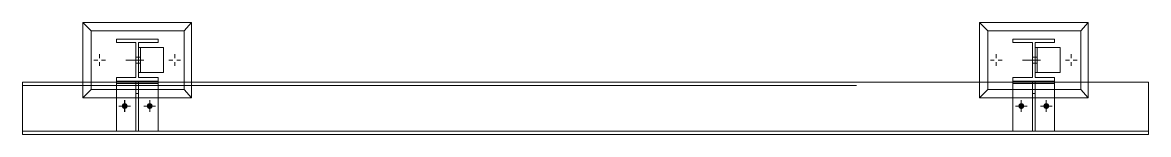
# Model space of a CAD drawing. Header units: millimetres. Extents: x 663313 to 1226001, y 1431724 to 1620898.
# Drawn here: x 663609.701 to 663612.401, y 1524810.696 to 1524810.964 of the extents above; entities that cross this region are included whole.
import ezdxf

# ---------------------------------------------------------------- set-up
doc = ezdxf.new("R2010")
doc.units = ezdxf.units.MM
doc.linetypes.add('XKITLINE00', pattern=[0])
doc.linetypes.add('XKITLINE02', pattern=[4, 2, -2])
doc.layers.add('Bolt', color=7, linetype='Continuous', lineweight=0)
doc.layers.add('Part', color=7, linetype='Continuous', lineweight=0)
doc.layers.add('DIM', color=7, linetype='Continuous')

# ---------------------------------------------------------------- blocks, each defined once
blk = doc.blocks.new('*A57641')
at = {"layer": 'Part', "color": 7, "linetype": 'XKITLINE02', "lineweight": 0}
for p, q in [((9.05302, 153.999977), (8.999687, 153.999977)), ((8.999687, 153.999977), (8.999687, 153.33331)), ((9.05302, 153.686644), (9.05302, 153.999977)), ((9.666353, 153.999977), (9.61302, 153.999977)), ((9.61302, 153.999977), (9.61302, 153.686644)), ((9.666353, 153.33331), (9.666353, 153.999977)), ((9.61302, 153.686644), (9.05302, 153.686644)), ((9.05302, 153.33331), (9.05302, 153.646644)), ((9.05302, 153.646644), (9.61302, 153.646644)), ((9.61302, 153.646644), (9.61302, 153.33331)), ((8.999687, 153.33331), (9.05302, 153.33331)), ((9.61302, 153.33331), (9.666353, 153.33331))]:
    blk.add_line(p, q, dxfattribs=at)
blk = doc.blocks.new('*A57742')
at = {"layer": 'Part', "color": 7, "linetype": 'XKITLINE02', "lineweight": 0}
for p, q in [((9.05302, 139.666644), (8.999687, 139.666644)), ((8.999687, 139.666644), (8.999687, 138.999977)), ((9.05302, 139.35331), (9.05302, 139.666644)), ((9.666353, 139.666644), (9.61302, 139.666644)), ((9.61302, 139.666644), (9.61302, 139.35331)), ((9.666353, 138.999977), (9.666353, 139.666644)), ((9.61302, 139.35331), (9.05302, 139.35331)), ((9.05302, 138.999977), (9.05302, 139.31331)), ((9.05302, 139.31331), (9.61302, 139.31331)), ((9.61302, 139.31331), (9.61302, 138.999977)), ((8.999687, 138.999977), (9.05302, 138.999977)), ((9.61302, 138.999977), (9.666353, 138.999977))]:
    blk.add_line(p, q, dxfattribs=at)
blk = doc.blocks.new('*A1568135')
at = {"layer": 'Part', "color": 7, "linetype": 'XKITLINE02', "lineweight": 0}
for p, q in [((8.73302, 138.466644), (8.73302, 140.199977)), ((8.73302, 140.199977), (9.93302, 140.199977)), ((8.866353, 140.066644), (8.73302, 140.199977)), ((9.799687, 140.066644), (8.866353, 140.066644)), ((8.866353, 140.066644), (8.866353, 138.579977)), ((9.799687, 140.066644), (9.93302, 140.199977)), ((9.799687, 140.066644), (9.799687, 138.579977)), ((9.93302, 140.199977), (9.93302, 138.466644)), ((8.866353, 138.579977), (8.73302, 138.466644)), ((9.93302, 138.466644), (8.73302, 138.466644)), ((8.866353, 138.579977), (9.799687, 138.579977)), ((9.799687, 138.579977), (9.93302, 138.466644))]:
    blk.add_line(p, q, dxfattribs=at)
blk = doc.blocks.new('*A1569136')
at = {"layer": 'Bolt', "color": 7, "linetype": 'XKITLINE00', "lineweight": 0}
for p, q in [((9.239687, 139.93331), (9.301847, 139.93331)), ((9.33302, 140.026644), (9.33302, 139.964484)), ((9.33302, 139.839977), (9.33302, 139.902137)), ((9.426353, 139.93331), (9.364193, 139.93331)), ((9.33302, 138.826644), (9.33302, 138.764484)), ((9.239687, 138.73331), (9.301847, 138.73331)), ((9.33302, 138.639977), (9.33302, 138.702137)), ((9.426353, 138.73331), (9.364193, 138.73331))]:
    blk.add_line(p, q, dxfattribs=at)
blk = doc.blocks.new('*A1570137')
at = {"layer": 'Part', "color": 7, "linetype": 'XKITLINE02', "lineweight": 0}
for p, q in [((8.999687, 153.999977), (8.199687, 153.999977)), ((8.199687, 153.999977), (8.199687, 153.33331)), ((8.959687, 153.33331), (8.959687, 153.999977)), ((8.999687, 153.33331), (8.999687, 153.999977)), ((8.199687, 153.33331), (8.999687, 153.33331))]:
    blk.add_line(p, q, dxfattribs=at)
blk = doc.blocks.new('*A1571138')
at = {"layer": 'Part', "color": 7, "linetype": 'XKITLINE02', "lineweight": 0}
for p, q in [((8.999687, 153.686644), (8.199687, 153.686644)), ((8.199687, 153.686644), (8.199687, 153.646644)), ((8.999687, 153.646644), (8.199687, 153.646644)), ((8.799687, 153.646644), (8.799687, 153.686644)), ((8.999687, 153.646644), (8.999687, 153.686644))]:
    blk.add_line(p, q, dxfattribs=at)
blk = doc.blocks.new('*A1573139')
at = {"layer": 'Part', "color": 7, "linetype": 'XKITLINE02', "lineweight": 0}
for p, q in [((9.132998, 153.246644), (9.132998, 153.646644)), ((9.132998, 153.646644), (9.532998, 153.646644)), ((9.132998, 153.61331), (9.532998, 153.61331)), ((9.532998, 153.246644), (9.532998, 153.646644)), ((9.132998, 153.246644), (9.532998, 153.246644))]:
    blk.add_line(p, q, dxfattribs=at)
blk = doc.blocks.new('*A1574140')
at = {"layer": 'Part', "color": 7, "linetype": 'XKITLINE02', "lineweight": 0}
for p, q in [((8.73302, 152.799977), (8.73302, 154.53331)), ((8.73302, 154.53331), (9.93302, 154.53331)), ((8.866353, 154.399977), (8.73302, 154.53331)), ((9.799687, 154.399977), (9.93302, 154.53331)), ((9.93302, 154.53331), (9.93302, 152.799977)), ((9.799687, 154.399977), (8.866353, 154.399977)), ((8.866353, 154.399977), (8.866353, 152.91331)), ((9.799687, 154.399977), (9.799687, 152.91331)), ((8.866353, 152.91331), (8.73302, 152.799977)), ((8.866353, 152.91331), (9.799687, 152.91331)), ((9.799687, 152.91331), (9.93302, 152.799977)), ((9.93302, 152.799977), (8.73302, 152.799977))]:
    blk.add_line(p, q, dxfattribs=at)
blk = doc.blocks.new('*A1575141')
at = {"layer": 'Bolt', "color": 7, "linetype": 'XKITLINE02', "lineweight": 0}
for p, q in [((9.332998, 153.56051), (9.332998, 153.846644)), ((9.286332, 153.646644), (9.286332, 153.686644)), ((9.286332, 153.61331), (9.286332, 153.646644)), ((9.379665, 153.646644), (9.379665, 153.686644)), ((9.379665, 153.61331), (9.379665, 153.646644))]:
    blk.add_line(p, q, dxfattribs=at)
blk = doc.blocks.new('*A1576142')
at = {"layer": 'Bolt', "color": 7, "linetype": 'XKITLINE00', "lineweight": 0}
for p, q in [((9.239687, 154.266644), (9.301847, 154.266644)), ((9.33302, 154.359977), (9.33302, 154.297817)), ((9.426353, 154.266644), (9.364193, 154.266644)), ((9.33302, 154.17331), (9.33302, 154.23547)), ((9.239687, 153.066644), (9.301847, 153.066644)), ((9.33302, 153.159977), (9.33302, 153.097817)), ((9.33302, 152.97331), (9.33302, 153.03547)), ((9.426353, 153.066644), (9.364193, 153.066644))]:
    blk.add_line(p, q, dxfattribs=at)
blk = doc.blocks.new('*A1577143')
at = {"layer": 'Bolt', "color": 7, "linetype": 'XKITLINE00', "lineweight": 0}
for p, q in [((9.239687, 139.93331), (9.301847, 139.93331)), ((9.33302, 140.026644), (9.33302, 139.964484)), ((9.33302, 139.839977), (9.33302, 139.902137)), ((9.426353, 139.93331), (9.364193, 139.93331)), ((9.33302, 138.826644), (9.33302, 138.764484)), ((9.239687, 138.73331), (9.301847, 138.73331)), ((9.33302, 138.639977), (9.33302, 138.702137)), ((9.426353, 138.73331), (9.364193, 138.73331))]:
    blk.add_line(p, q, dxfattribs=at)
blk = doc.blocks.new('*A1578144')
at = {"layer": 'Bolt', "color": 7, "linetype": 'XKITLINE02', "lineweight": 0}
for p, q in [((9.333042, 139.227177), (9.333042, 139.51331)), ((9.286375, 139.31331), (9.286375, 139.35331)), ((9.379708, 139.31331), (9.379708, 139.35331)), ((9.286375, 139.279977), (9.286375, 139.31331)), ((9.379708, 139.279977), (9.379708, 139.31331))]:
    blk.add_line(p, q, dxfattribs=at)
blk = doc.blocks.new('*A1580145')
at = {"layer": 'Part', "color": 7, "linetype": 'XKITLINE02', "lineweight": 0}
for p, q in [((9.533042, 139.31331), (9.133042, 139.31331)), ((9.133042, 138.91331), (9.133042, 139.31331)), ((9.133042, 139.279977), (9.533042, 139.279977)), ((9.533042, 138.91331), (9.533042, 139.31331)), ((9.533042, 138.91331), (9.133042, 138.91331))]:
    blk.add_line(p, q, dxfattribs=at)
blk = doc.blocks.new('*A1585146')
at = {"layer": 'Bolt', "color": 7, "linetype": 'XKITLINE02', "lineweight": 0}
for p, q in [((9.332998, 139.227177), (9.332998, 139.51331)), ((9.286332, 139.31331), (9.286332, 139.35331)), ((9.379665, 139.31331), (9.379665, 139.35331)), ((9.286332, 139.279977), (9.286332, 139.31331)), ((9.379665, 139.279977), (9.379665, 139.31331))]:
    blk.add_line(p, q, dxfattribs=at)
blk = doc.blocks.new('*A1586147')
at = {"layer": 'Bolt', "color": 7, "linetype": 'XKITLINE00', "lineweight": 0}
for p, q in [((9.239687, 139.93331), (9.301847, 139.93331)), ((9.33302, 140.026644), (9.33302, 139.964484)), ((9.33302, 139.839977), (9.33302, 139.902137)), ((9.426353, 139.93331), (9.364193, 139.93331)), ((9.33302, 138.826644), (9.33302, 138.764484)), ((9.239687, 138.73331), (9.301847, 138.73331)), ((9.33302, 138.639977), (9.33302, 138.702137)), ((9.426353, 138.73331), (9.364193, 138.73331))]:
    blk.add_line(p, q, dxfattribs=at)
blk = doc.blocks.new('*A1589148')
at = {"layer": 'Bolt', "color": 7, "linetype": 'XKITLINE00', "lineweight": 0}
for p, q in [((9.239687, 154.266644), (9.301847, 154.266644)), ((9.33302, 154.359977), (9.33302, 154.297817)), ((9.426353, 154.266644), (9.364193, 154.266644)), ((9.33302, 154.17331), (9.33302, 154.23547)), ((9.239687, 153.066644), (9.301847, 153.066644)), ((9.33302, 153.159977), (9.33302, 153.097817)), ((9.33302, 152.97331), (9.33302, 153.03547)), ((9.426353, 153.066644), (9.364193, 153.066644))]:
    blk.add_line(p, q, dxfattribs=at)
blk = doc.blocks.new('*A1590149')
at = {"layer": 'Bolt', "color": 7, "linetype": 'XKITLINE02', "lineweight": 0}
for p, q in [((9.333042, 153.56051), (9.333042, 153.846644)), ((9.286375, 153.646644), (9.286375, 153.686644)), ((9.286375, 153.61331), (9.286375, 153.646644)), ((9.379708, 153.646644), (9.379708, 153.686644)), ((9.379708, 153.61331), (9.379708, 153.646644))]:
    blk.add_line(p, q, dxfattribs=at)
blk = doc.blocks.new('*A1595150')
at = {"layer": 'Bolt', "color": 7, "linetype": 'XKITLINE02', "lineweight": 0}
for p, q in [((9.332998, 153.56051), (9.332998, 153.846644)), ((9.286332, 153.646644), (9.286332, 153.686644)), ((9.286332, 153.61331), (9.286332, 153.646644)), ((9.379665, 153.646644), (9.379665, 153.686644)), ((9.379665, 153.61331), (9.379665, 153.646644))]:
    blk.add_line(p, q, dxfattribs=at)
blk = doc.blocks.new('*A1596151')
at = {"layer": 'Bolt', "color": 7, "linetype": 'XKITLINE00', "lineweight": 0}
for p, q in [((9.239687, 154.266644), (9.301847, 154.266644)), ((9.33302, 154.359977), (9.33302, 154.297817)), ((9.426353, 154.266644), (9.364193, 154.266644)), ((9.33302, 154.17331), (9.33302, 154.23547)), ((9.239687, 153.066644), (9.301847, 153.066644)), ((9.33302, 153.159977), (9.33302, 153.097817)), ((9.33302, 152.97331), (9.33302, 153.03547)), ((9.426353, 153.066644), (9.364193, 153.066644))]:
    blk.add_line(p, q, dxfattribs=at)
blk = doc.blocks.new('*A1597152')
at = {"layer": 'Part', "color": 7, "linetype": 'XKITLINE02', "lineweight": 0}
for p, q in [((8.999687, 139.35331), (8.199687, 139.35331)), ((8.199687, 139.35331), (8.199687, 139.31331)), ((8.799687, 139.31331), (8.799687, 139.35331)), ((8.999687, 139.31331), (8.999687, 139.35331)), ((8.999687, 139.31331), (8.199687, 139.31331))]:
    blk.add_line(p, q, dxfattribs=at)
blk = doc.blocks.new('*A1598153')
at = {"layer": 'Part', "color": 7, "linetype": 'XKITLINE02', "lineweight": 0}
for p, q in [((8.999687, 139.666644), (8.199687, 139.666644)), ((8.199687, 139.666644), (8.199687, 138.999977)), ((8.959687, 138.999977), (8.959687, 139.666644)), ((8.999687, 138.999977), (8.999687, 139.666644)), ((8.199687, 138.999977), (8.999687, 138.999977))]:
    blk.add_line(p, q, dxfattribs=at)
blk = doc.blocks.new('*A1599154')
at = {"layer": 'Bolt'}
for points in [[(8.591, 139.488), (8.582, 139.49), (8.574, 139.495), (8.567, 139.5), (8.561, 139.507), (8.557, 139.515), (8.554, 139.524), (8.553, 139.533), (8.554, 139.542), (8.557, 139.551), (8.561, 139.559), (8.567, 139.566), (8.574, 139.572), (8.582, 139.576), (8.591, 139.579), (8.6, 139.58), (8.609, 139.579), (8.618, 139.576), (8.626, 139.572), (8.633, 139.566), (8.638, 139.559), (8.643, 139.551), (8.645, 139.542), (8.646, 139.533), (8.645, 139.524), (8.643, 139.515), (8.638, 139.507), (8.633, 139.5), (8.626, 139.495), (8.618, 139.49), (8.609, 139.488), (8.6, 139.487)], [(8.591, 139.088), (8.582, 139.09), (8.574, 139.095), (8.567, 139.1), (8.561, 139.107), (8.557, 139.115), (8.554, 139.124), (8.553, 139.133), (8.554, 139.142), (8.557, 139.151), (8.561, 139.159), (8.567, 139.166), (8.574, 139.172), (8.582, 139.176), (8.591, 139.179), (8.6, 139.18), (8.609, 139.179), (8.618, 139.176), (8.626, 139.172), (8.633, 139.166), (8.638, 139.159), (8.643, 139.151), (8.645, 139.142), (8.646, 139.133), (8.645, 139.124), (8.643, 139.115), (8.638, 139.107), (8.633, 139.1), (8.626, 139.095), (8.618, 139.09), (8.609, 139.088), (8.6, 139.087)]]:
    blk.add_hatch(color=7, dxfattribs=at).paths.add_polyline_path(points, flags=17)
at = {"layer": 'Bolt', "color": 7, "linetype": 'XKITLINE00', "lineweight": 0}
for p, q in [((8.693, 139.533), (8.506, 139.533)), ((8.6, 139.44), (8.6, 139.627)), ((8.6, 139.04), (8.6, 139.227)), ((8.693, 139.133), (8.506, 139.133))]:
    blk.add_line(p, q, dxfattribs=at)
blk = doc.blocks.new('*A1602155')
at = {"layer": 'Bolt', "color": 7, "linetype": 'XKITLINE00', "lineweight": 0}
for p, q in [((8.506353, 139.53331), (8.568513, 139.53331)), ((8.599687, 139.626644), (8.599687, 139.564484)), ((8.599687, 139.439977), (8.599687, 139.502137)), ((8.69302, 139.53331), (8.63086, 139.53331)), ((8.599687, 139.226644), (8.599687, 139.164484)), ((8.506353, 139.13331), (8.568513, 139.13331)), ((8.599687, 139.039977), (8.599687, 139.102137)), ((8.69302, 139.13331), (8.63086, 139.13331))]:
    blk.add_line(p, q, dxfattribs=at)
blk = doc.blocks.new('*A1603156')
at = {"layer": 'Part', "color": 7, "linetype": 'XKITLINE02', "lineweight": 0}
for p, q in [((8.999687, 153.686644), (8.199687, 153.686644)), ((8.199687, 153.686644), (8.199687, 153.646644)), ((8.999687, 153.646644), (8.199687, 153.646644)), ((8.799687, 153.646644), (8.799687, 153.686644)), ((8.999687, 153.646644), (8.999687, 153.686644))]:
    blk.add_line(p, q, dxfattribs=at)
blk = doc.blocks.new('*A1605157')
at = {"layer": 'Bolt'}
for points in [[(8.591, 153.821), (8.582, 153.824), (8.574, 153.828), (8.567, 153.834), (8.561, 153.841), (8.557, 153.849), (8.554, 153.858), (8.553, 153.867), (8.554, 153.876), (8.557, 153.885), (8.561, 153.893), (8.567, 153.9), (8.574, 153.905), (8.582, 153.91), (8.591, 153.912), (8.6, 153.913), (8.609, 153.912), (8.618, 153.91), (8.626, 153.905), (8.633, 153.9), (8.638, 153.893), (8.643, 153.885), (8.645, 153.876), (8.646, 153.867), (8.645, 153.858), (8.643, 153.849), (8.638, 153.841), (8.633, 153.834), (8.626, 153.828), (8.618, 153.824), (8.609, 153.821), (8.6, 153.82)], [(8.591, 153.421), (8.582, 153.424), (8.574, 153.428), (8.567, 153.434), (8.561, 153.441), (8.557, 153.449), (8.554, 153.458), (8.553, 153.467), (8.554, 153.476), (8.557, 153.485), (8.561, 153.493), (8.567, 153.5), (8.574, 153.505), (8.582, 153.51), (8.591, 153.512), (8.6, 153.513), (8.609, 153.512), (8.618, 153.51), (8.626, 153.505), (8.633, 153.5), (8.638, 153.493), (8.643, 153.485), (8.645, 153.476), (8.646, 153.467), (8.645, 153.458), (8.643, 153.449), (8.638, 153.441), (8.633, 153.434), (8.626, 153.428), (8.618, 153.424), (8.609, 153.421), (8.6, 153.42)]]:
    blk.add_hatch(color=7, dxfattribs=at).paths.add_polyline_path(points, flags=17)
at = {"layer": 'Bolt', "color": 7, "linetype": 'XKITLINE00', "lineweight": 0}
for p, q in [((8.6, 153.773), (8.6, 153.96)), ((8.693, 153.867), (8.506, 153.867)), ((8.6, 153.373), (8.6, 153.56)), ((8.693, 153.467), (8.506, 153.467))]:
    blk.add_line(p, q, dxfattribs=at)
blk = doc.blocks.new('*A1606158')
at = {"layer": 'Part', "color": 7, "linetype": 'XKITLINE02', "lineweight": 0}
for p, q in [((8.999687, 153.686644), (8.199687, 153.686644)), ((8.199687, 153.686644), (8.199687, 153.646644)), ((8.999687, 153.646644), (8.199687, 153.646644)), ((8.799687, 153.646644), (8.799687, 153.686644)), ((8.999687, 153.646644), (8.999687, 153.686644))]:
    blk.add_line(p, q, dxfattribs=at)
blk = doc.blocks.new('*A1608159')
at = {"layer": 'Bolt', "color": 7, "linetype": 'XKITLINE00', "lineweight": 0}
for p, q in [((8.599687, 153.959977), (8.599687, 153.897817)), ((8.506353, 153.866644), (8.568513, 153.866644)), ((8.599687, 153.77331), (8.599687, 153.83547)), ((8.69302, 153.866644), (8.63086, 153.866644)), ((8.599687, 153.559977), (8.599687, 153.497817)), ((8.506353, 153.466644), (8.568513, 153.466644)), ((8.599687, 153.37331), (8.599687, 153.43547)), ((8.69302, 153.466644), (8.63086, 153.466644))]:
    blk.add_line(p, q, dxfattribs=at)
blk = doc.blocks.new('*A1612160')
at = {"layer": 'Bolt', "color": 7, "linetype": 'XKITLINE02', "lineweight": 0}
for p, q in [((9.333042, 139.227177), (9.333042, 139.51331)), ((9.286375, 139.31331), (9.286375, 139.35331)), ((9.379708, 139.31331), (9.379708, 139.35331)), ((9.286375, 139.279977), (9.286375, 139.31331)), ((9.379708, 139.279977), (9.379708, 139.31331))]:
    blk.add_line(p, q, dxfattribs=at)
blk = doc.blocks.new('*A1613161')
at = {"layer": 'Bolt', "color": 7, "linetype": 'XKITLINE00', "lineweight": 0}
for p, q in [((9.239687, 139.93331), (9.301847, 139.93331)), ((9.33302, 140.026644), (9.33302, 139.964484)), ((9.33302, 139.839977), (9.33302, 139.902137)), ((9.426353, 139.93331), (9.364193, 139.93331)), ((9.33302, 138.826644), (9.33302, 138.764484)), ((9.239687, 138.73331), (9.301847, 138.73331)), ((9.33302, 138.639977), (9.33302, 138.702137)), ((9.426353, 138.73331), (9.364193, 138.73331))]:
    blk.add_line(p, q, dxfattribs=at)
blk = doc.blocks.new('*A1617162')
at = {"layer": 'Bolt', "color": 7, "linetype": 'XKITLINE02', "lineweight": 0}
for p, q in [((9.333042, 153.56051), (9.333042, 153.846644)), ((9.286375, 153.646644), (9.286375, 153.686644)), ((9.286375, 153.61331), (9.286375, 153.646644)), ((9.379708, 153.646644), (9.379708, 153.686644)), ((9.379708, 153.61331), (9.379708, 153.646644))]:
    blk.add_line(p, q, dxfattribs=at)
blk = doc.blocks.new('*A1618163')
at = {"layer": 'Bolt', "color": 7, "linetype": 'XKITLINE00', "lineweight": 0}
for p, q in [((9.239687, 154.266644), (9.301847, 154.266644)), ((9.33302, 154.359977), (9.33302, 154.297817)), ((9.426353, 154.266644), (9.364193, 154.266644)), ((9.33302, 154.17331), (9.33302, 154.23547)), ((9.239687, 153.066644), (9.301847, 153.066644)), ((9.33302, 153.159977), (9.33302, 153.097817)), ((9.33302, 152.97331), (9.33302, 153.03547)), ((9.426353, 153.066644), (9.364193, 153.066644))]:
    blk.add_line(p, q, dxfattribs=at)
blk = doc.blocks.new('*A1620164')
at = {"layer": 'Bolt', "color": 7, "linetype": 'XKITLINE00', "lineweight": 0}
for p, q in [((8.506353, 139.53331), (8.568513, 139.53331)), ((8.599687, 139.626644), (8.599687, 139.564484)), ((8.599687, 139.439977), (8.599687, 139.502137)), ((8.69302, 139.53331), (8.63086, 139.53331)), ((8.599687, 139.226644), (8.599687, 139.164484)), ((8.506353, 139.13331), (8.568513, 139.13331)), ((8.599687, 139.039977), (8.599687, 139.102137)), ((8.69302, 139.13331), (8.63086, 139.13331))]:
    blk.add_line(p, q, dxfattribs=at)
blk = doc.blocks.new('*A1624165')
at = {"layer": 'Bolt', "color": 7, "linetype": 'XKITLINE02', "lineweight": 0}
for p, q in [((9.332998, 139.227177), (9.332998, 139.51331)), ((9.286332, 139.31331), (9.286332, 139.35331)), ((9.379665, 139.31331), (9.379665, 139.35331)), ((9.286332, 139.279977), (9.286332, 139.31331)), ((9.379665, 139.279977), (9.379665, 139.31331))]:
    blk.add_line(p, q, dxfattribs=at)
blk = doc.blocks.new('*A1625166')
at = {"layer": 'Bolt', "color": 7, "linetype": 'XKITLINE00', "lineweight": 0}
for p, q in [((8.599687, 153.959977), (8.599687, 153.897817)), ((8.506353, 153.866644), (8.568513, 153.866644)), ((8.599687, 153.77331), (8.599687, 153.83547)), ((8.69302, 153.866644), (8.63086, 153.866644)), ((8.599687, 153.559977), (8.599687, 153.497817)), ((8.506353, 153.466644), (8.568513, 153.466644)), ((8.599687, 153.37331), (8.599687, 153.43547)), ((8.69302, 153.466644), (8.63086, 153.466644))]:
    blk.add_line(p, q, dxfattribs=at)
blk = doc.blocks.new('lo')
at = {"layer": 'Part', "color": 7, "linetype": 'XKITLINE00', "lineweight": 0}
blk.add_line((663677.7356, 1524790.9768), (663677.7356, 1524788.2768), dxfattribs=at)
at = {"layer": 'Part', "color": 7, "linetype": 'XKITLINE02', "lineweight": 0}
blk.add_line((663677.8446, 1524790.9768), (663677.8446, 1524788.2768), dxfattribs=at)
at = {"layer": 'Part', "color": 7, "linetype": 'XKITLINE00', "lineweight": 0}
blk.add_lwpolyline([(663677.8526, 1524788.2768), (663677.8526, 1524790.9768), (663677.7276, 1524790.9768), (663677.7276, 1524788.2768)], close=True, dxfattribs=at)
at = {"color": 7, "lineweight": 0, "xscale": 0.1500000000000003, "yscale": 0.1500000000000003, "zscale": 0.1500000000000003}
for name in ['*A1574140', '*A1576142', '*A1589148', '*A1596151', '*A1618163', '*A1570137', '*A1605157', '*A1608159', '*A1625166', '*A57641', '*A1575141', '*A1590149', '*A1595150', '*A1617162', '*A1571138', '*A1603156', '*A1606158', '*A1573139', '*A1568135', '*A1569136', '*A1577143', '*A1586147', '*A1613161', '*A1598153', '*A1599154', '*A1602155', '*A1620164', '*A57742', '*A1578144', '*A1585146', '*A1612160', '*A1624165', '*A1597152', '*A1580145']:
    blk.add_blockref(name, (663676.5056, 1524767.6518), dxfattribs=at)

msp = doc.modelspace()

# ---------------------------------------------------------------- block references
at = {"layer": 'DIM', "color": 7, "rotation": 90}
msp.add_blockref('lo', (2188400.6776, 861132.9682), dxfattribs=at)

doc.saveas('drawing.dxf')
